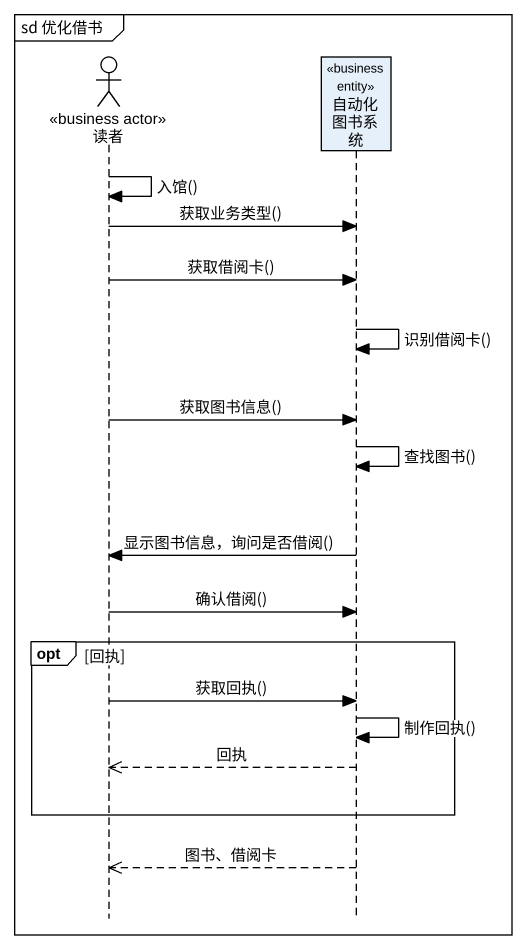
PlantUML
@startuml
mainframe sd 优化借书
hide footbox
actor 读者 <<business actor>>
participant 自动化图书系统 <<business entity>>

读者 -> 读者 : 入馆()
读者 -> 自动化图书系统 : 获取业务类型()
读者 -> 自动化图书系统 : 获取借阅卡()
自动化图书系统 -> 自动化图书系统 : 识别借阅卡()
读者 -> 自动化图书系统 : 获取图书信息()
自动化图书系统 -> 自动化图书系统 : 查找图书()
自动化图书系统 -> 读者 : 显示图书信息，询问是否借阅()
读者 -> 自动化图书系统 : 确认借阅()
opt 回执
  读者 -> 自动化图书系统 : 获取回执()
  自动化图书系统 -> 自动化图书系统 : 制作回执()
  自动化图书系统 -->> 读者 : 回执
end
自动化图书系统 -->> 读者 : 图书、借阅卡
@enduml
